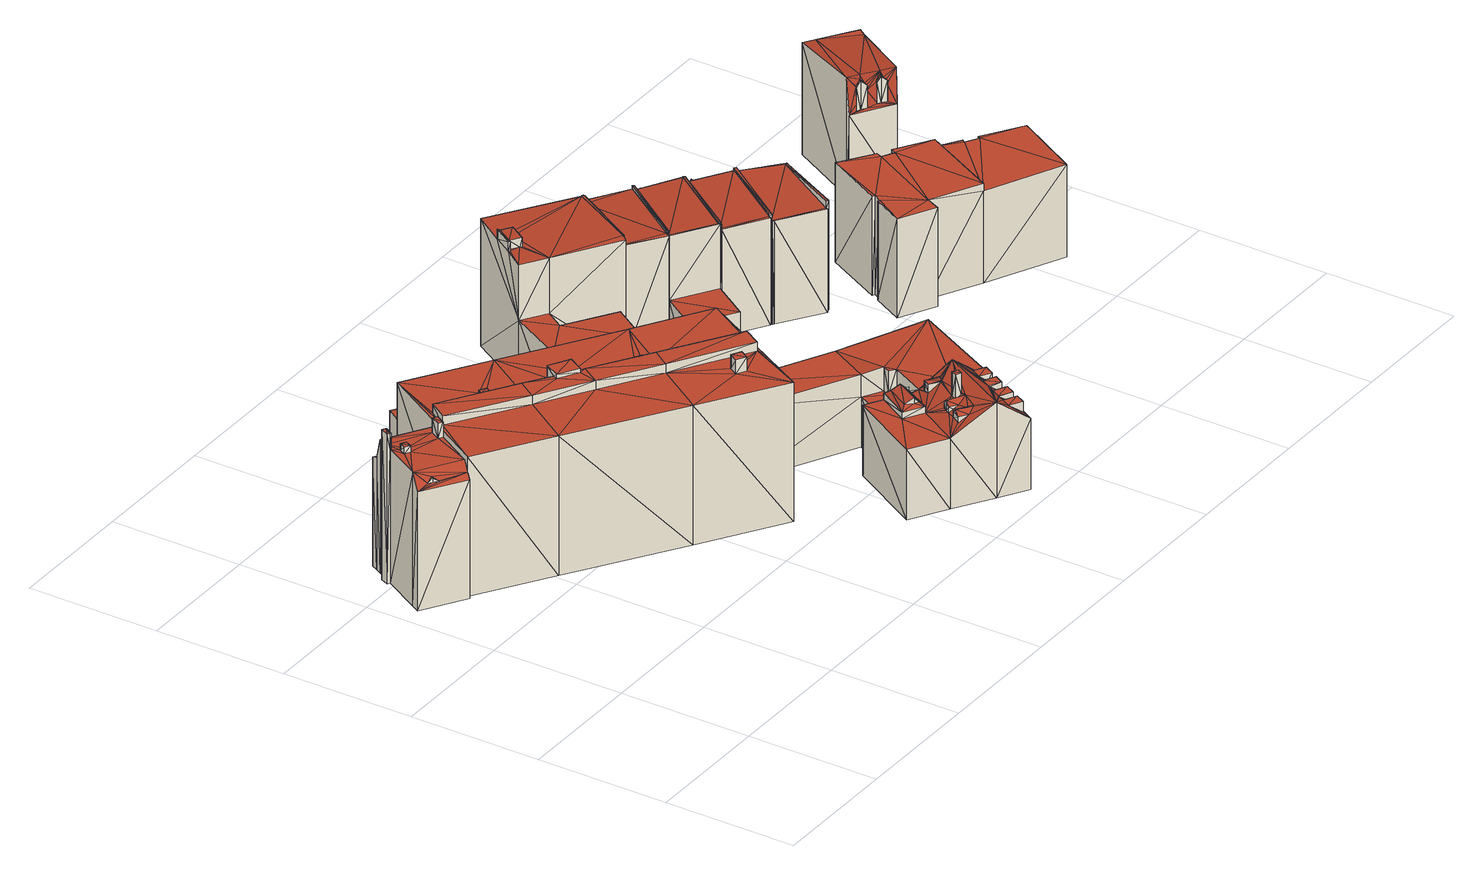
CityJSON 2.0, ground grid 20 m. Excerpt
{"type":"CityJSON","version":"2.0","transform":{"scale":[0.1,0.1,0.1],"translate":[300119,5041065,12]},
"CityObjects":{
"building1":{"type":"Building","geometry":[{"type":"MultiSurface","lod":"2","boundaries":[[[0,1,2]],[[0,3,1]],[[0,2,4]],[[5,4,6]],[[5,7,8]],[[6,9,10]],[[5,11,7]],[[6,4,9]],[[5,6,11]],[[5,0,4]],[[12,13,14]],[[14,13,15]],[[12,14,16]],[[17,18,19]],[[20,21,22]],[[23,24,25]],[[13,23,25]],[[13,25,15]],[[26,27,28]],[[27,29,28]],[[28,29,30]],[[29,6,10]],[[29,10,30]],[[31,32,33]],[[31,33,34]],[[32,35,33]],[[33,9,4]],[[33,35,9]],[[36,37,20]],[[37,21,20]],[[38,39,40]],[[39,41,40]],[[42,43,44]],[[42,44,45]],[[17,37,36]],[[17,19,37]],[[40,41,43]],[[41,44,43]],[[38,45,39]],[[38,42,45]],[[46,47,48]],[[46,49,47]],[[50,51,52]],[[51,53,52]],[[26,34,27]],[[26,31,34]],[[52,47,49]],[[52,53,47]],[[0,54,3]],[[55,54,0]],[[48,56,55]],[[51,46,48]],[[5,57,0]],[[57,48,55]],[[58,57,5]],[[57,51,48]],[[50,46,51]],[[57,59,51]],[[57,55,0]],[[60,7,61]],[[60,8,7]],[[61,11,62]],[[61,7,11]],[[62,11,6]],[[62,6,29]],[[2,1,63]],[[64,2,63]],[[33,4,64]],[[4,2,64]],[[30,10,9]],[[30,9,35]],[[5,8,60]],[[58,5,60]],[[54,1,3]],[[54,63,1]],[[38,40,42]],[[42,40,43]],[[36,20,22]],[[36,22,65]],[[17,36,18]],[[18,36,65]],[[58,61,57]],[[58,60,61]],[[57,62,59]],[[57,61,19]],[[57,19,18]],[[22,61,62]],[[57,18,65]],[[65,22,62]],[[57,65,62]],[[21,61,22]],[[19,61,37]],[[37,61,21]],[[28,32,31]],[[28,30,35]],[[26,28,31]],[[28,35,32]],[[52,49,46]],[[50,52,46]],[[16,24,23]],[[12,23,13]],[[12,16,23]],[[56,64,55]],[[55,63,54]],[[24,64,63]],[[55,64,16]],[[55,16,14]],[[16,64,24]],[[55,15,63]],[[15,25,63]],[[25,24,63]],[[55,14,15]],[[56,45,64]],[[47,45,56]],[[53,27,39]],[[59,62,53]],[[53,62,27]],[[53,39,47]],[[44,33,64]],[[47,39,45]],[[48,47,56]],[[45,44,64]],[[39,27,41]],[[27,34,41]],[[41,33,44]],[[59,53,51]],[[62,29,27]],[[41,34,33]]],"semantics":{"surfaces":[{"type":"GroundSurface"},{"type":"WallSurface"},{"type":"RoofSurface"}],"values":[0,0,0,0,0,0,0,0,0,0,1,1,1,1,1,1,1,1,1,1,1,1,1,1,1,1,1,1,1,1,1,1,1,1,1,1,1,1,1,1,1,1,1,1,1,1,1,1,1,1,1,1,1,1,1,1,1,1,1,1,1,1,1,1,1,1,1,1,1,1,1,1,1,1,1,2,2,2,2,2,2,2,2,2,2,2,2,2,2,2,2,2,2,2,2,2,2,2,2,2,2,2,2,2,2,2,2,2,2,2,2,2,2,2,2,2,2,2,2,2,2,2,2,2,2,2,2,2]}}]},
"building2":{"type":"Building","geometry":[{"type":"MultiSurface","lod":"2","boundaries":[[[66,67,68]],[[69,68,70]],[[66,68,69]],[[71,70,0]],[[71,0,72]],[[69,70,73]],[[74,73,71]],[[75,71,76]],[[74,71,75]],[[73,70,71]],[[77,74,75]],[[78,79,74]],[[78,74,77]],[[80,81,82]],[[80,83,81]],[[84,82,85]],[[84,80,82]],[[84,85,86]],[[85,87,86]],[[86,87,83]],[[87,81,83]],[[88,89,90]],[[89,91,90]],[[90,92,93]],[[90,91,92]],[[94,95,96]],[[94,97,95]],[[98,99,100]],[[98,101,99]],[[100,97,94]],[[100,99,97]],[[102,103,104]],[[104,103,105]],[[106,107,108]],[[108,107,109]],[[110,106,108]],[[110,108,111]],[[112,110,113]],[[113,110,111]],[[114,112,113]],[[114,113,115]],[[93,109,107]],[[93,92,109]],[[96,102,104]],[[116,96,117]],[[116,102,96]],[[117,96,95]],[[116,117,118]],[[117,119,118]],[[88,105,103]],[[118,88,103]],[[119,89,88]],[[118,119,88]],[[120,121,122]],[[121,123,122]],[[122,123,124]],[[123,125,124]],[[126,124,125]],[[126,125,127]],[[120,127,121]],[[120,126,127]],[[128,129,130]],[[128,131,129]],[[132,130,133]],[[132,128,130]],[[132,133,134]],[[133,135,134]],[[134,135,131]],[[135,129,131]],[[98,114,101]],[[101,114,115]],[[136,137,79]],[[79,137,74]],[[78,136,79]],[[138,136,78]],[[138,77,139]],[[138,78,77]],[[139,75,140]],[[139,77,75]],[[140,76,141]],[[140,75,76]],[[76,71,142]],[[141,76,142]],[[137,143,74]],[[74,143,73]],[[144,143,142]],[[144,142,145]],[[142,72,145]],[[142,71,72]],[[146,143,144]],[[69,73,143]],[[146,69,143]],[[147,69,146]],[[147,66,69]],[[148,149,70]],[[70,149,0]],[[150,151,67]],[[67,151,68]],[[151,148,68]],[[68,148,70]],[[145,0,149]],[[145,72,0]],[[147,150,66]],[[66,150,67]],[[137,142,143]],[[140,141,142]],[[138,137,136]],[[137,140,142]],[[139,140,137]],[[138,139,137]],[[84,86,83]],[[84,83,80]],[[116,103,102]],[[116,118,103]],[[126,122,124]],[[120,122,126]],[[132,134,131]],[[132,131,128]],[[98,112,114]],[[98,100,112]],[[112,94,110]],[[100,94,112]],[[94,96,104]],[[94,104,110]],[[88,90,105]],[[104,105,110]],[[105,90,106]],[[90,93,106]],[[110,105,106]],[[106,93,107]],[[151,111,148]],[[146,144,117]],[[147,99,101]],[[148,109,149]],[[147,146,99]],[[108,109,148]],[[144,145,87]],[[113,111,151]],[[111,108,148]],[[125,113,151]],[[150,125,151]],[[87,145,92]],[[146,117,135]],[[144,91,119]],[[144,85,91]],[[115,127,150]],[[115,113,123]],[[117,144,119]],[[135,117,97]],[[91,81,92]],[[145,149,109]],[[123,113,125]],[[146,133,99]],[[119,91,89]],[[150,127,125]],[[146,135,133]],[[144,87,85]],[[147,101,150]],[[135,97,129]],[[87,92,81]],[[115,121,127]],[[99,129,97]],[[145,109,92]],[[91,85,82]],[[115,123,121]],[[117,95,97]],[[101,115,150]],[[99,133,130]],[[91,82,81]],[[99,130,129]]],"semantics":{"surfaces":[{"type":"GroundSurface"},{"type":"WallSurface"},{"type":"RoofSurface"}],"values":[0,0,0,0,0,0,0,0,0,0,0,0,0,1,1,1,1,1,1,1,1,1,1,1,1,1,1,1,1,1,1,1,1,1,1,1,1,1,1,1,1,1,1,1,1,1,1,1,1,1,1,1,1,1,1,1,1,1,1,1,1,1,1,1,1,1,1,1,1,1,1,1,1,1,1,1,1,1,1,1,1,1,1,1,1,1,1,1,1,1,1,1,1,1,1,1,1,1,1,1,1,1,1,1,2,2,2,2,2,2,2,2,2,2,2,2,2,2,2,2,2,2,2,2,2,2,2,2,2,2,2,2,2,2,2,2,2,2,2,2,2,2,2,2,2,2,2,2,2,2,2,2,2,2,2,2,2,2,2,2,2,2,2,2,2,2,2,2,2,2]}}]},
"building3":{"type":"Building","geometry":[{"type":"MultiSurface","lod":"2","boundaries":[[[152,153,154]],[[154,155,156]],[[152,157,153]],[[158,155,159]],[[156,155,158]],[[154,153,155]],[[158,159,160]],[[161,162,163]],[[164,161,163]],[[165,166,167]],[[168,166,165]],[[169,168,170]],[[171,172,173]],[[172,174,173]],[[175,174,176]],[[175,173,174]],[[170,175,176]],[[177,170,178]],[[178,170,176]],[[177,169,170]],[[179,180,181]],[[182,180,179]],[[183,184,185]],[[186,187,188]],[[189,190,188]],[[189,191,192]],[[189,192,190]],[[193,191,189]],[[194,195,196]],[[196,195,197]],[[198,199,200]],[[201,202,199]],[[201,199,203]],[[202,200,199]],[[204,202,201]],[[188,190,195]],[[190,197,195]],[[205,206,207]],[[208,205,207]],[[208,209,205]],[[205,209,210]],[[209,211,210]],[[210,211,212]],[[207,206,211]],[[206,212,211]],[[183,185,213]],[[185,214,213]],[[213,214,181]],[[213,181,180]],[[215,216,217]],[[218,215,217]],[[219,215,218]],[[219,218,220]],[[221,222,223]],[[224,222,221]],[[225,226,227]],[[228,225,227]],[[228,227,229]],[[228,229,230]],[[231,232,233]],[[231,234,232]],[[235,231,233]],[[236,231,235]],[[236,235,237]],[[222,238,239]],[[222,239,223]],[[224,240,241]],[[224,221,240]],[[236,237,242]],[[177,178,243]],[[156,158,172]],[[178,172,243]],[[243,172,171]],[[178,156,172]],[[172,160,244]],[[172,158,160]],[[154,156,178]],[[245,154,178]],[[246,245,247]],[[246,154,245]],[[246,152,154]],[[248,249,155]],[[155,249,159]],[[250,248,153]],[[153,248,155]],[[251,250,153]],[[251,153,157]],[[244,159,249]],[[244,160,159]],[[152,251,157]],[[246,251,152]],[[243,171,167]],[[166,243,167]],[[177,166,168]],[[177,168,169]],[[177,243,166]],[[167,171,173]],[[167,173,162]],[[170,164,175]],[[170,168,164]],[[168,165,164]],[[165,161,164]],[[175,164,163]],[[175,163,173]],[[163,162,173]],[[165,167,162]],[[165,162,161]],[[176,174,248]],[[174,249,248]],[[244,249,174]],[[172,244,174]],[[252,180,182]],[[252,213,180]],[[184,213,252]],[[183,213,184]],[[187,193,188]],[[193,189,188]],[[198,203,199]],[[253,203,198]],[[254,203,253]],[[254,255,203]],[[255,204,203]],[[204,201,203]],[[197,176,248]],[[192,176,190]],[[255,196,204]],[[250,253,198]],[[250,198,248]],[[198,200,248]],[[202,248,200]],[[204,196,202]],[[196,197,202]],[[190,176,197]],[[197,248,202]],[[247,245,185]],[[247,185,184]],[[247,184,252]],[[245,181,214]],[[185,245,214]],[[179,181,176]],[[245,176,181]],[[247,186,250]],[[179,176,206]],[[247,182,205]],[[186,254,250]],[[206,176,191]],[[247,205,186]],[[182,206,205]],[[186,194,255]],[[186,255,254]],[[206,191,193]],[[194,196,255]],[[191,176,192]],[[250,254,253]],[[210,212,187]],[[182,179,206]],[[247,252,182]],[[205,210,186]],[[206,193,212]],[[210,187,186]],[[187,212,193]],[[194,188,195]],[[186,188,194]],[[209,207,211]],[[208,207,209]],[[245,178,176]],[[239,238,250]],[[247,250,238]],[[241,247,238]],[[242,247,234]],[[240,234,241]],[[232,234,240]],[[246,242,237]],[[234,247,241]],[[246,247,242]],[[246,237,235]],[[251,226,250]],[[230,250,226]],[[220,250,256]],[[227,226,251]],[[218,239,220]],[[216,250,230]],[[217,216,229]],[[223,239,218]],[[229,216,230]],[[246,217,251]],[[239,250,220]],[[221,232,240]],[[233,232,221]],[[246,218,217]],[[246,223,218]],[[246,221,223]],[[246,235,233]],[[246,233,221]],[[256,250,216]],[[229,227,251]],[[217,229,251]],[[236,242,234]],[[236,234,231]],[[215,256,216]],[[219,256,215]],[[219,220,256]],[[222,241,238]],[[224,241,222]],[[228,226,225]],[[228,230,226]]],"semantics":{"surfaces":[{"type":"GroundSurface"},{"type":"WallSurface"},{"type":"RoofSurface"}],"values":[0,0,0,0,0,0,0,1,1,1,1,1,1,1,1,1,1,1,1,1,1,1,1,1,1,1,1,1,1,1,1,1,1,1,1,1,1,1,1,1,1,1,1,1,1,1,1,1,1,1,1,1,1,1,1,1,1,1,1,1,1,1,1,1,1,1,1,1,1,1,1,1,1,1,1,1,1,1,1,1,1,1,1,1,1,1,1,1,1,1,1,2,2,2,2,2,2,2,2,2,2,2,2,2,2,2,2,2,2,2,2,2,2,2,2,2,2,2,2,2,2,2,2,2,2,2,2,2,2,2,2,2,2,2,2,2,2,2,2,2,2,2,2,2,2,2,2,2,2,2,2,2,2,2,2,2,2,2,2,2,2,2,2,2,2,2,2,2,2,2,2,2,2,2,2,2,2,2,2,2,2,2,2,2,2,2,2,2,2,2,2,2,2,2,2,2,2,2,2,2,2,2,2,2,2,2]}}]},
"building4":{"type":"Building","geometry":[{"type":"MultiSurface","lod":"2","boundaries":[[[257,258,259]],[[260,257,259]],[[257,156,261]],[[262,257,260]],[[154,156,257]],[[262,152,154]],[[262,154,257]],[[263,264,245]],[[265,263,245]],[[266,267,268]],[[268,267,269]],[[267,270,269]],[[269,258,257]],[[269,270,258]],[[266,268,271]],[[266,271,272]],[[265,271,263]],[[265,272,271]],[[264,273,154]],[[154,273,156]],[[273,274,156]],[[156,274,261]],[[275,245,264]],[[152,264,154]],[[152,275,264]],[[276,275,152]],[[262,276,152]],[[277,276,262]],[[269,257,261]],[[269,261,274]],[[262,260,278]],[[277,262,278]],[[278,259,279]],[[278,260,259]],[[279,258,270]],[[279,259,258]],[[277,275,276]],[[277,265,275]],[[275,265,245]],[[278,267,266]],[[265,266,272]],[[277,278,266]],[[277,266,265]],[[278,279,267]],[[267,279,270]],[[271,269,274]],[[271,274,273]],[[268,269,271]],[[263,271,264]],[[271,273,264]]],"semantics":{"surfaces":[{"type":"GroundSurface"},{"type":"WallSurface"},{"type":"RoofSurface"}],"values":[0,0,0,0,0,0,0,1,1,1,1,1,1,1,1,1,1,1,1,1,1,1,1,1,1,1,1,1,1,1,1,1,1,1,1,1,2,2,2,2,2,2,2,2,2,2,2,2,2,2]}}]},
"building5":{"type":"Building","geometry":[{"type":"MultiSurface","lod":"2","boundaries":[[[280,281,282]],[[280,282,283]],[[284,285,286]],[[280,287,281]],[[288,287,280]],[[288,280,289]],[[282,286,290]],[[284,291,285]],[[289,280,292]],[[283,282,290]],[[281,293,282]],[[294,284,286]],[[286,285,290]],[[285,291,295]],[[296,297,298]],[[298,297,299]],[[296,300,301]],[[296,298,300]],[[302,303,304]],[[304,303,305]],[[303,306,307]],[[303,307,305]],[[308,302,309]],[[308,309,310]],[[309,302,304]],[[311,308,312]],[[312,308,310]],[[311,299,297]],[[311,312,299]],[[313,295,314]],[[313,285,295]],[[314,291,315]],[[314,295,291]],[[288,316,287]],[[317,316,288]],[[317,289,318]],[[317,288,289]],[[318,292,319]],[[318,289,292]],[[319,292,280]],[[319,280,320]],[[316,321,287]],[[287,321,281]],[[322,315,284]],[[284,315,291]],[[323,290,285]],[[323,285,313]],[[300,323,307]],[[300,307,306]],[[301,300,306]],[[324,283,323]],[[307,323,325]],[[283,290,323]],[[324,323,300]],[[326,322,294]],[[294,322,284]],[[326,286,327]],[[326,294,286]],[[328,327,282]],[[282,327,286]],[[320,283,324]],[[320,280,283]],[[293,328,282]],[[329,325,323]],[[329,323,328]],[[330,329,328]],[[330,328,293]],[[281,330,293]],[[321,330,281]],[[296,301,297]],[[297,301,302]],[[301,306,302]],[[302,306,303]],[[311,302,308]],[[311,297,302]],[[317,320,316]],[[318,319,320]],[[317,318,320]],[[320,321,316]],[[329,309,325]],[[309,305,325]],[[305,307,325]],[[309,304,305]],[[320,324,300]],[[320,298,312]],[[312,310,329]],[[312,298,299]],[[320,300,298]],[[329,310,309]],[[320,312,329]],[[321,329,330]],[[320,329,321]],[[322,327,313]],[[328,323,327]],[[326,327,322]],[[313,314,315]],[[322,313,315]],[[327,323,313]]],"semantics":{"surfaces":[{"type":"GroundSurface"},{"type":"WallSurface"},{"type":"RoofSurface"}],"values":[0,0,0,0,0,0,0,0,0,0,0,0,0,0,1,1,1,1,1,1,1,1,1,1,1,1,1,1,1,1,1,1,1,1,1,1,1,1,1,1,1,1,1,1,1,1,1,1,1,1,1,1,1,1,1,1,1,1,1,1,1,1,1,1,1,1,1,1,1,2,2,2,2,2,2,2,2,2,2,2,2,2,2,2,2,2,2,2,2,2,2,2,2,2,2,2,2,2]}}]},
"building6":{"type":"Building","geometry":[{"type":"MultiSurface","lod":"2","boundaries":[[[331,288,289]],[[332,287,288]],[[333,288,331]],[[287,334,281]],[[335,334,287]],[[333,332,288]],[[332,335,287]],[[336,337,338]],[[339,336,338]],[[340,338,337]],[[340,337,341]],[[342,281,343]],[[342,287,281]],[[343,281,334]],[[343,334,344]],[[332,345,335]],[[341,345,332]],[[339,340,336]],[[336,340,341]],[[336,341,333]],[[333,341,332]],[[346,331,347]],[[331,289,347]],[[348,347,288]],[[288,347,289]],[[348,288,342]],[[288,287,342]],[[345,344,334]],[[345,334,335]],[[336,331,346]],[[336,333,331]],[[342,343,344]],[[345,342,344]],[[341,337,345]],[[339,338,340]],[[337,348,342]],[[336,348,337]],[[346,347,348]],[[336,346,348]],[[337,342,345]]],"semantics":{"surfaces":[{"type":"GroundSurface"},{"type":"WallSurface"},{"type":"RoofSurface"}],"values":[0,0,0,0,0,0,0,1,1,1,1,1,1,1,1,1,1,1,1,1,1,1,1,1,1,1,1,1,1,1,1,2,2,2,2,2,2,2,2,2]}}]},
"building7":{"type":"Building","geometry":[{"type":"MultiSurface","lod":"2","boundaries":[[[349,350,351]],[[351,332,333]],[[352,335,332]],[[353,333,354]],[[355,356,335]],[[351,333,353]],[[357,355,335]],[[350,332,351]],[[350,352,332]],[[352,357,335]],[[358,359,339]],[[358,360,359]],[[361,362,363]],[[364,362,361]],[[364,361,365]],[[366,367,368]],[[366,369,370]],[[366,368,369]],[[366,371,372]],[[366,370,371]],[[372,365,364]],[[372,373,365]],[[372,371,373]],[[367,365,368]],[[367,364,365]],[[374,375,376]],[[374,377,375]],[[377,378,375]],[[375,378,379]],[[380,381,382]],[[380,383,381]],[[384,379,378]],[[384,385,379]],[[380,376,386]],[[380,374,376]],[[380,386,383]],[[382,381,384]],[[381,385,384]],[[360,387,388]],[[358,387,360]],[[387,341,388]],[[387,340,341]],[[389,345,390]],[[389,390,391]],[[392,389,391]],[[352,391,357]],[[392,391,352]],[[372,371,351]],[[351,353,393]],[[372,351,393]],[[394,333,359]],[[394,354,333]],[[359,341,340]],[[333,332,341]],[[359,333,341]],[[339,359,340]],[[332,335,390]],[[341,332,390]],[[341,390,345]],[[390,356,395]],[[390,335,356]],[[393,363,362]],[[393,396,363]],[[393,353,396]],[[396,354,394]],[[396,353,354]],[[385,351,371]],[[349,351,385]],[[397,349,385]],[[397,350,349]],[[397,398,350]],[[398,392,350]],[[350,392,352]],[[357,399,355]],[[391,399,357]],[[399,395,355]],[[355,395,356]],[[385,371,370]],[[385,370,369]],[[396,394,363]],[[361,363,360]],[[363,394,360]],[[394,359,360]],[[398,375,360]],[[375,368,365]],[[375,365,360]],[[379,369,368]],[[365,361,360]],[[385,369,379]],[[398,386,376]],[[398,376,375]],[[375,379,368]],[[383,385,381]],[[397,383,386]],[[397,385,383]],[[397,386,398]],[[372,393,364]],[[364,393,362]],[[358,339,340]],[[358,340,387]],[[366,372,367]],[[367,372,364]],[[374,382,377]],[[380,382,374]],[[382,384,378]],[[382,378,377]],[[398,360,388]],[[398,388,392]],[[388,341,345]],[[392,388,389]],[[389,388,345]],[[391,390,399]],[[399,390,395]]],"semantics":{"surfaces":[{"type":"GroundSurface"},{"type":"WallSurface"},{"type":"RoofSurface"}],"values":[0,0,0,0,0,0,0,0,0,0,1,1,1,1,1,1,1,1,1,1,1,1,1,1,1,1,1,1,1,1,1,1,1,1,1,1,1,1,1,1,1,1,1,1,1,1,1,1,1,1,1,1,1,1,1,1,1,1,1,1,1,1,1,1,1,1,1,1,1,1,1,1,1,1,1,1,1,2,2,2,2,2,2,2,2,2,2,2,2,2,2,2,2,2,2,2,2,2,2,2,2,2,2,2,2,2,2,2,2,2,2,2,2]}}]},
"building8":{"type":"Building","geometry":[{"type":"MultiSurface","lod":"2","boundaries":[[[400,401,402]],[[403,400,404]],[[405,406,407]],[[406,408,407]],[[408,409,410]],[[410,411,401]],[[408,403,407]],[[410,401,400]],[[412,413,414]],[[408,410,400]],[[408,400,403]],[[412,414,352]],[[404,400,415]],[[414,357,352]],[[416,350,417]],[[415,400,418]],[[417,350,419]],[[419,350,349]],[[420,350,416]],[[420,352,350]],[[418,412,421]],[[422,352,420]],[[422,412,352]],[[421,412,422]],[[418,400,412]],[[423,424,425]],[[423,425,426]],[[427,428,429]],[[427,430,428]],[[431,432,433]],[[433,432,392]],[[434,427,429]],[[435,436,437]],[[438,439,440]],[[438,441,439]],[[442,443,444]],[[445,403,446]],[[403,404,446]],[[447,448,449]],[[450,451,436]],[[452,453,454]],[[452,454,429]],[[452,429,427]],[[455,445,456]],[[455,403,445]],[[457,438,440]],[[457,440,458]],[[459,460,437]],[[448,460,459]],[[461,462,463]],[[464,465,466]],[[464,467,465]],[[468,462,469]],[[468,470,462]],[[470,463,462]],[[433,471,472]],[[472,471,473]],[[474,475,430]],[[476,434,477]],[[476,477,478]],[[479,480,441]],[[479,481,480]],[[482,437,460]],[[482,483,437]],[[482,484,483]],[[485,483,484]],[[485,435,437]],[[485,437,483]],[[423,426,442]],[[426,443,442]],[[457,458,481]],[[457,481,479]],[[447,484,482]],[[447,449,484]],[[486,487,401]],[[401,487,402]],[[488,486,411]],[[411,486,401]],[[471,389,473]],[[473,357,414]],[[473,389,357]],[[489,473,413]],[[413,473,414]],[[469,462,490]],[[462,491,490]],[[492,493,426]],[[404,415,493]],[[492,426,425]],[[492,404,493]],[[461,418,484]],[[418,421,484]],[[415,494,426]],[[494,418,461]],[[415,418,494]],[[493,415,426]],[[495,490,491]],[[496,412,400]],[[496,491,412]],[[495,491,496]],[[392,357,389]],[[392,352,357]],[[410,488,411]],[[497,488,410]],[[476,498,499]],[[420,416,498]],[[476,499,500]],[[476,420,498]],[[416,417,499]],[[498,416,499]],[[496,400,402]],[[496,402,487]],[[501,497,502]],[[412,489,413]],[[491,489,412]],[[503,502,497]],[[409,497,410]],[[503,497,409]],[[504,505,408]],[[504,408,406]],[[506,406,405]],[[506,504,406]],[[505,503,408]],[[408,503,409]],[[470,495,496]],[[468,495,470]],[[397,350,465]],[[397,349,350]],[[466,465,432]],[[465,392,432]],[[465,350,392]],[[350,352,392]],[[464,431,467]],[[467,431,433]],[[467,433,472]],[[475,349,397]],[[419,349,475]],[[507,419,475]],[[507,475,474]],[[500,507,474]],[[417,419,507]],[[500,417,507]],[[508,451,450]],[[485,508,450]],[[421,422,508]],[[485,421,508]],[[451,420,478]],[[422,420,451]],[[508,422,451]],[[407,403,455]],[[479,407,455]],[[506,405,481]],[[405,407,481]],[[492,446,404]],[[492,509,446]],[[433,389,471]],[[433,392,389]],[[397,465,467]],[[475,397,430]],[[428,430,467]],[[430,397,467]],[[451,478,477]],[[461,448,462]],[[461,449,448]],[[461,484,449]],[[462,448,459]],[[436,477,434]],[[462,429,467]],[[437,436,434]],[[429,428,467]],[[451,477,436]],[[462,459,437]],[[462,437,429]],[[437,434,429]],[[464,466,432]],[[464,432,431]],[[476,500,434]],[[434,452,427]],[[434,500,452]],[[500,474,430]],[[452,430,427]],[[500,430,452]],[[468,469,495]],[[469,490,495]],[[501,496,497]],[[496,487,486]],[[497,496,486]],[[497,486,488]],[[501,470,496]],[[491,473,489]],[[491,472,473]],[[462,472,491]],[[462,467,472]],[[504,470,501]],[[504,501,505]],[[426,494,443]],[[443,494,444]],[[444,461,463]],[[510,444,463]],[[494,461,444]],[[424,511,470]],[[504,439,441]],[[504,441,470]],[[441,512,513]],[[512,456,513]],[[445,513,456]],[[441,513,424]],[[441,424,470]],[[504,440,439]],[[506,440,504]],[[506,481,458]],[[506,458,440]],[[445,509,513]],[[445,446,509]],[[511,514,470]],[[514,463,470]],[[514,510,463]],[[442,444,510]],[[514,442,510]],[[423,442,425]],[[425,442,514]],[[425,514,511]],[[425,511,424]],[[425,424,513]],[[492,513,509]],[[492,425,513]],[[438,479,441]],[[457,479,438]],[[479,512,441]],[[479,455,512]],[[455,456,512]],[[448,482,460]],[[447,482,448]],[[485,436,435]],[[485,450,436]],[[501,502,503]],[[505,501,503]]],"semantics":{"surfaces":[{"type":"GroundSurface"},{"type":"WallSurface"},{"type":"RoofSurface"}],"values":[0,0,0,0,0,0,0,0,0,0,0,0,0,0,0,0,0,0,0,0,0,0,0,0,0,1,1,1,1,1,1,1,1,1,1,1,1,1,1,1,1,1,1,1,1,1,1,1,1,1,1,1,1,1,1,1,1,1,1,1,1,1,1,1,1,1,1,1,1,1,1,1,1,1,1,1,1,1,1,1,1,1,1,1,1,1,1,1,1,1,1,1,1,1,1,1,1,1,1,1,1,1,1,1,1,1,1,1,1,1,1,1,1,1,1,1,1,1,1,1,1,1,1,1,1,1,1,1,1,1,1,1,1,1,1,1,1,1,1,1,1,1,1,1,1,1,1,1,1,1,1,1,1,1,2,2,2,2,2,2,2,2,2,2,2,2,2,2,2,2,2,2,2,2,2,2,2,2,2,2,2,2,2,2,2,2,2,2,2,2,2,2,2,2,2,2,2,2,2,2,2,2,2,2,2,2,2,2,2,2,2,2,2,2,2,2,2,2,2,2,2,2,2,2,2,2,2,2,2,2,2,2,2,2,2,2]}}]},
"building9":{"type":"Building","geometry":[{"type":"MultiSurface","lod":"2","boundaries":[[[515,516,517]],[[518,519,520]],[[518,521,522]],[[521,520,523]],[[524,518,525]],[[525,522,526]],[[526,522,527]],[[525,518,522]],[[518,520,521]],[[528,525,526]],[[524,516,518]],[[529,516,524]],[[530,531,515]],[[530,515,532]],[[529,524,533]],[[534,517,529]],[[517,516,529]],[[531,516,515]],[[535,531,530]],[[535,536,531]],[[535,530,537]],[[530,532,537]],[[537,532,538]],[[532,515,538]],[[539,540,517]],[[539,517,534]],[[539,534,541]],[[534,529,541]],[[542,541,543]],[[541,533,543]],[[541,529,533]],[[538,515,540]],[[515,517,540]],[[536,544,516]],[[536,516,531]],[[544,518,516]],[[544,545,518]],[[546,545,544]],[[533,524,547]],[[543,533,547]],[[542,546,541]],[[541,546,544]],[[522,521,548]],[[549,522,548]],[[550,551,520]],[[550,520,519]],[[545,519,518]],[[545,550,519]],[[548,521,552]],[[521,523,552]],[[523,520,551]],[[552,523,551]],[[547,524,553]],[[524,525,553]],[[554,525,528]],[[554,553,525]],[[554,528,555]],[[528,526,555]],[[555,526,556]],[[526,527,556]],[[549,556,527]],[[549,527,522]],[[539,541,540]],[[540,541,544]],[[536,538,544]],[[538,540,544]],[[535,538,536]],[[535,537,538]],[[554,555,553]],[[553,555,549]],[[547,553,545]],[[548,552,551]],[[545,549,548]],[[545,548,551]],[[553,549,545]],[[545,551,550]],[[555,556,549]],[[542,543,547]],[[547,545,546]],[[542,547,546]]],"semantics":{"surfaces":[{"type":"GroundSurface"},{"type":"WallSurface"},{"type":"RoofSurface"}],"values":[0,0,0,0,0,0,0,0,0,0,0,0,0,0,0,0,0,0,1,1,1,1,1,1,1,1,1,1,1,1,1,1,1,1,1,1,1,1,1,1,1,1,1,1,1,1,1,1,1,1,1,1,1,1,1,1,1,1,1,1,1,1,2,2,2,2,2,2,2,2,2,2,2,2,2,2,2,2,2,2]}}]},
"building10":{"type":"Building","geometry":[{"type":"MultiSurface","lod":"2","boundaries":[[[557,558,559]],[[558,560,561]],[[562,560,558]],[[563,557,559]],[[564,565,560]],[[566,562,557]],[[562,558,557]],[[564,567,565]],[[562,564,560]],[[568,569,564]],[[564,569,567]],[[570,564,562]],[[570,568,564]],[[571,570,562]],[[571,562,566]],[[572,573,574]],[[575,573,572]],[[576,577,578]],[[579,578,580]],[[580,578,577]],[[573,580,574]],[[573,579,580]],[[569,581,567]],[[567,581,565]],[[582,559,558]],[[582,558,583]],[[584,557,563]],[[584,585,557]],[[584,563,582]],[[563,559,582]],[[583,561,586]],[[587,583,586]],[[571,585,587]],[[571,566,585]],[[583,558,561]],[[566,557,585]],[[585,583,587]],[[586,560,588]],[[586,561,560]],[[588,560,581]],[[560,565,581]],[[589,590,591]],[[592,593,594]],[[594,593,595]],[[596,592,594]],[[596,594,597]],[[591,590,593]],[[590,598,593]],[[598,595,593]],[[599,596,597]],[[600,596,601]],[[601,596,599]],[[600,601,602]],[[579,576,578]],[[603,576,579]],[[568,604,605]],[[568,575,572]],[[568,605,575]],[[568,572,569]],[[598,581,595]],[[577,599,597]],[[569,572,574]],[[569,574,580]],[[569,580,577]],[[569,597,581]],[[569,577,597]],[[604,576,603]],[[597,594,581]],[[605,604,606]],[[606,604,603]],[[604,599,576]],[[576,599,577]],[[594,595,581]],[[604,602,601]],[[604,607,602]],[[607,588,608]],[[590,588,581]],[[604,601,599]],[[590,581,598]],[[608,588,589]],[[589,588,590]],[[602,607,608]],[[575,605,573]],[[573,605,579]],[[606,603,579]],[[605,606,579]],[[587,588,607]],[[571,587,570]],[[570,587,607]],[[570,604,568]],[[570,607,604]],[[587,586,588]],[[585,582,583]],[[584,582,585]],[[589,591,593]],[[608,589,592]],[[592,589,593]],[[602,608,592]],[[600,602,596]],[[602,592,596]]],"semantics":{"surfaces":[{"type":"GroundSurface"},{"type":"WallSurface"},{"type":"RoofSurface"}],"values":[0,0,0,0,0,0,0,0,0,1,1,1,1,1,1,1,1,1,1,1,1,1,1,1,1,1,1,1,1,1,1,1,1,1,1,1,1,1,1,1,1,1,1,1,1,1,1,1,1,1,1,1,1,2,2,2,2,2,2,2,2,2,2,2,2,2,2,2,2,2,2,2,2,2,2,2,2,2,2,2,2,2,2,2,2,2,2,2,2,2,2,2,2,2,2,2,2,2,2,2]}}]}
},
"vertices":[
[68,485,22],[1,520,22],[9,533,22],[65,480,22],[41,589,22],[131,590,22],[48,601,22],[60,623,22],[65,632,22],[37,591,22],[43,604,22],[55,614,22],[31,507,213],[30,506,213],[31,507,212],[30,506,211],[26,515,219],[79,608,211],[78,606,211],[79,608,202],[68,615,212],[68,615,202],[67,612,212],[24,511,219],[18,515,212],[24,511,212],[49,600,253],[49,600,228],[48,601,253],[48,601,228],[43,604,253],[42,588,253],[41,589,253],[41,589,228],[42,588,228],[37,591,253],[74,612,220],[74,612,202],[55,573,238],[55,573,228],[47,577,238],[47,577,228],[50,563,238],[42,568,238],[42,568,228],[50,563,228],[106,548,251],[99,551,228],[106,548,228],[99,551,251],[114,562,251],[114,562,228],[107,566,251],[107,566,228],[65,480,205],[68,485,213],[73,493,228],[126,581,195],[131,590,190],[121,573,228],[65,632,190],[60,623,195],[55,614,228],[1,520,206],[9,533,228],[71,607,219],
[564,416,22],[461,228,22],[340,307,22],[456,484,22],[178,413,22],[209,645,22],[176,666,22],[294,590,22],[308,614,22],[284,731,22],[271,739,22],[347,689,22],[361,680,22],[315,610,22],[217,547,242],[207,554,237],[217,547,237],[207,554,242],[222,555,242],[222,555,237],[212,561,242],[212,561,237],[283,489,251],[283,489,237],[245,515,251],[245,515,237],[137,585,237],[137,585,251],[322,465,251],[313,470,237],[313,470,251],[322,465,237],[517,338,251],[407,409,237],[407,409,251],[517,338,237],[310,465,257],[280,483,257],[310,465,251],[280,483,251],[226,486,251],[118,557,251],[226,486,237],[118,557,237],[304,437,251],[304,437,237],[389,382,251],[389,382,237],[501,311,251],[501,311,237],[323,488,257],[323,488,237],[293,506,257],[293,506,237],[459,308,259],[459,308,237],[445,316,259],[445,316,237],[437,303,259],[437,303,237],[451,295,259],[451,295,237],[398,421,242],[389,427,237],[398,421,237],[389,427,242],[403,429,242],[403,429,237],[394,435,242],[394,435,237],[315,610,121],[308,614,121],[361,680,121],[347,689,121],[284,731,121],[271,739,121],[209,645,121],[294,590,121],[294,590,237],[176,666,237],[456,484,237],[564,416,237],[178,413,237],[68,485,237],[461,228,237],[340,307,237],
[758,118,22],[657,36,22],[676,171,22],[600,72,22],[661,180,22],[699,10,22],[635,199,22],[546,105,22],[609,215,22],[628,147,154],[616,155,148],[628,147,146],[634,144,146],[648,182,154],[648,182,147],[636,189,148],[654,178,147],[658,175,147],[658,175,141],[635,199,141],[635,199,131],[607,152,141],[607,152,131],[636,135,141],[636,135,131],[661,180,141],[661,180,131],[683,141,153],[667,150,154],[667,150,141],[685,140,154],[692,149,154],[690,146,154],[692,149,153],[667,91,158],[666,92,158],[641,105,158],[645,111,150],[641,105,142],[645,111,142],[642,106,142],[658,103,151],[651,92,150],[638,99,151],[644,96,146],[638,99,142],[638,67,150],[624,75,151],[624,75,142],[633,89,150],[633,89,142],[629,83,157],[646,81,151],[672,106,157],[664,111,151],[664,111,189],[672,106,189],[667,98,189],[667,98,157],[659,102,189],[659,102,151],[673,160,154],[673,160,139],[719,50,149],[699,60,149],[719,50,133],[727,65,133],[727,65,149],[708,75,149],[740,91,134],[732,77,149],[732,77,134],[740,91,149],[706,26,149],[687,37,149],[706,26,133],[714,41,149],[714,41,133],[695,51,149],[745,100,149],[740,103,138],[745,100,134],[728,110,149],[753,114,134],[753,115,149],[753,115,134],[714,86,149],[717,85,147],[730,96,142],[722,100,149],[736,125,149],[637,197,141],[609,215,131],[676,171,135],[758,118,132],[717,145,169],[600,72,131],[546,105,131],[657,36,169],[699,10,132],[685,141,154],[650,68,156],[652,69,157],[648,76,153],[700,61,149],
[668,256,22],[519,335,22],[552,394,22],[700,317,22],[637,197,22],[826,253,22],[703,223,99],[676,171,99],[703,223,135],[698,240,136],[668,256,134],[698,240,99],[668,256,99],[519,335,134],[693,229,99],[693,229,136],[661,180,99],[637,197,99],[717,145,137],[758,118,139],[826,253,139],[700,317,134],[552,394,134],
[730,735,22],[685,641,22],[588,694,22],[610,816,22],[603,556,22],[506,634,22],[570,666,22],[686,640,22],[735,734,22],[733,735,22],[551,718,22],[498,623,22],[731,736,22],[681,634,22],[643,618,22],[504,635,22],[586,772,229],[585,770,229],[586,772,215],[585,770,215],[584,773,215],[584,773,230],[572,747,227],[570,744,227],[572,747,213],[570,744,213],[568,746,227],[568,746,213],[588,737,227],[586,739,213],[588,737,213],[601,760,229],[601,760,215],[506,634,124],[504,635,124],[498,623,124],[686,640,212],[735,734,218],[733,735,219],[731,736,219],[730,735,219],[685,641,212],[603,556,124],[551,718,124],[610,816,219],[551,718,210],[643,618,124],[570,666,124],[588,694,124],[588,694,210],[681,634,210],
[738,742,22],[741,607,22],[801,702,22],[684,639,22],[739,604,22],[801,702,205],[740,608,198],[740,608,202],[801,702,210],[741,607,202],[741,607,196],[686,640,198],[685,641,198],[684,639,198],[739,604,196],[738,742,205],[733,735,205],[735,734,205],
[865,667,22],[862,662,22],[817,699,22],[801,567,22],[809,704,22],[804,707,22],[765,509,22],[703,549,22],[801,564,22],[803,700,210],[801,702,204],[803,700,203],[812,696,193],[807,701,187],[807,701,186],[814,694,199],[814,694,196],[826,693,186],[823,690,186],[823,690,185],[824,691,179],[826,693,160],[817,699,160],[817,699,199],[814,695,190],[853,671,187],[844,675,197],[853,671,186],[844,675,199],[839,680,186],[839,680,185],[855,674,187],[847,679,160],[847,679,199],[855,674,160],[841,683,186],[841,683,160],[853,671,185],[742,606,202],[742,606,196],[801,564,196],[739,604,97],[801,564,97],[801,567,196],[809,704,187],[804,707,160],[703,549,97],[809,704,160],[865,667,160],[862,662,205],[765,509,97],
[867,526,22],[867,522,22],[865,523,22],[965,603,22],[949,613,22],[991,585,22],[987,580,22],[971,598,22],[985,577,22],[936,481,22],[932,482,22],[931,479,22],[865,528,22],[863,525,22],[803,563,22],[947,614,22],[884,655,22],[878,659,22],[928,627,22],[872,662,22],[886,653,22],[909,639,22],[903,643,22],[941,618,185],[939,615,185],[941,618,184],[941,618,161],[875,654,195],[872,657,189],[875,654,194],[869,661,181],[804,566,198],[801,567,198],[804,566,196],[884,651,182],[906,635,192],[901,642,172],[906,635,191],[978,591,172],[975,592,174],[978,591,171],[969,594,184],[935,622,171],[935,622,161],[933,621,171],[965,603,161],[949,613,161],[919,633,172],[918,631,172],[919,633,161],[902,644,172],[902,644,161],[876,656,195],[876,656,183],[876,655,186],[965,603,172],[963,601,172],[979,593,172],[979,593,161],[913,633,179],[906,635,193],[928,627,161],[924,622,197],[924,622,192],[864,660,206],[862,662,199],[862,662,206],[864,660,197],[927,620,201],[924,622,201],[927,620,195],[803,563,196],[804,566,187],[803,563,187],[870,663,181],[870,663,160],[886,653,182],[885,651,177],[886,653,160],[971,598,184],[970,597,168],[971,598,161],[909,639,193],[908,637,171],[909,639,161],[909,639,192],[867,522,181],[865,523,181],[931,479,181],[863,525,187],[865,528,191],[865,528,187],[949,613,172],[947,614,161],[934,622,161],[867,526,191],[867,526,181],[932,482,181],[884,655,160],[878,659,160],[878,659,195],[982,578,191],[932,482,191],[936,481,191],[987,580,190],[985,577,191],[991,585,161],[872,662,160],[903,643,161],[948,611,172],[934,620,173],[938,615,184],[964,600,174],[939,614,184],[935,619,175],
[1232,435,10],[1122,358,10],[1212,447,10],[1048,397,10],[1038,376,10],[985,405,10],[1012,450,10],[1019,462,10],[1009,451,10],[1124,499,10],[1106,509,10],[1060,551,10],[1015,464,10],[1110,518,10],[1181,473,10],[1292,401,10],[1237,302,10],[1234,439,10],[1129,507,10],[1215,451,10],[1292,401,152],[1237,302,152],[1234,439,152],[1232,435,152],[1215,451,152],[1212,447,152],[1181,473,152],[1181,473,163],[1129,507,163],[1122,358,152],[1048,397,163],[1122,358,163],[1124,499,163],[1012,450,163],[1019,462,163],[1038,376,163],[985,405,163],[1009,451,163],[1106,509,163],[1110,518,163],[1060,551,163],[1015,464,163],
[1337,703,1],[1293,733,1],[1298,740,1],[1220,638,1],[1277,744,1],[1338,686,1],[1343,711,1],[1280,598,1],[1218,632,1],[1346,697,1],[1276,594,1],[1280,598,183],[1276,594,129],[1338,686,174],[1346,697,174],[1267,604,162],[1265,602,168],[1265,602,136],[1267,605,168],[1255,613,168],[1253,610,136],[1253,610,168],[1258,607,176],[1258,607,136],[1218,632,128],[1298,740,138],[1293,733,143],[1343,711,138],[1337,703,143],[1277,744,174],[1293,733,174],[1220,638,184],[1230,629,169],[1230,629,167],[1230,629,168],[1233,623,177],[1227,626,168],[1233,623,133],[1227,626,133],[1240,618,168],[1240,618,133],[1228,627,141],[1242,620,159],[1242,621,168],[1242,621,166],[1241,622,170],[1260,611,176],[1261,611,183],[1264,608,172],[1262,609,174],[1236,627,184],[1236,627,177]
]}
